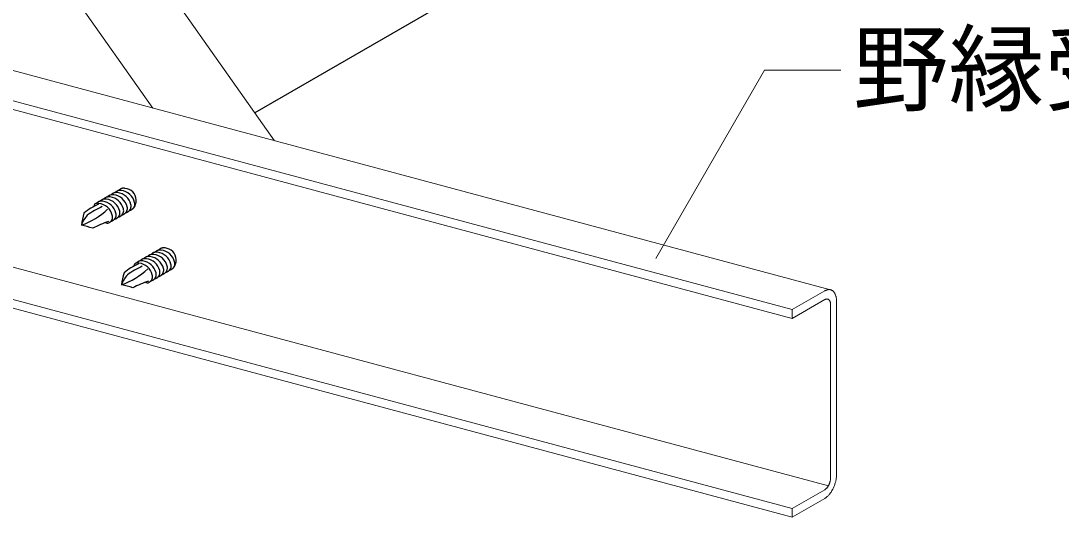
# Model space of a CAD drawing. Units: millimetres on the paper, with parts at other scales. Extents: x -195 to 195, y -135 to 133.
# Drawn here: x 132.02 to 170.13, y 38.63 to 56.8 of the extents above; entities that cross this region are included whole.
import ezdxf
from ezdxf.enums import TextEntityAlignment as Align

# ---------------------------------------------------------------- set-up
doc = ezdxf.new("R2010")
doc.units = ezdxf.units.MM
for name, color, linetype, lineweight in [('3-2_野縁受け', 3, 'Continuous', 18), ('3-3_野縁', 2, 'Continuous', 25), ('3-4_ブレース・補強材', 4, 'Continuous', 9), ('3-6_文字', 7, 'Continuous', 18), ('3-C_ビス・アンカーボルト', 2, 'Continuous', 25)]:
    doc.layers.add(name, color=color, linetype=linetype, lineweight=lineweight)
doc.styles.add('ＭＳ ゴシック', font='')
doc.styles.get('ＭＳ ゴシック').set_extended_font_data('MS Gothic')

msp = doc.modelspace()

# ---------------------------------------------------------------- linework, layer by layer
at = {"layer": '3-2_野縁受け'}
for p, q in [((101.811, 62.995), (161.681, 46.953)), ((160.278, 46.227), (100.407, 62.269)), ((160.278, 45.907), (100.407, 61.949)), ((161.601, 39.78), (126.252, 49.252)), ((160.278, 38.947), (124.71, 48.477)), ((160.278, 38.627), (124.44, 48.23)), ((160.278, 46.227), (161.468, 46.914)), ((160.278, 45.907), (161.467, 46.594)), ((161.899, 46.524), (161.899, 40.204)), ((160.278, 46.227), (160.278, 45.907)), ((161.683, 46.399), (161.683, 40.079)), ((161.683, 40.078), (161.683, 40.078)), ((161.899, 40.203), (161.899, 40.203)), ((160.278, 38.947), (161.467, 39.634)), ((160.278, 38.627), (161.467, 39.314)), ((160.278, 38.947), (160.278, 38.627))]:
    msp.add_line(p, q, dxfattribs=at)
for centre, radius, start, end in [((161.711, 46.491), 0.489, 120.07359, 120.07361), ((161.674, 46.556), 0.413, 114.2083, 120.0815), ((161.648, 46.614), 0.349, 107.6446, 114.2144), ((161.632, 46.664), 0.298, 100.3349, 107.6466), ((161.625, 46.702), 0.258, 92.2913, 100.3297), ((161.624, 46.73), 0.231, 83.6178, 92.2763), ((161.625, 46.745), 0.216, 74.5273, 83.5931), ((161.626, 46.749), 0.212, 65.3222, 74.4969), ((161.623, 46.742), 0.219, 56.3325, 65.293), ((161.612, 46.726), 0.239, 47.8397, 56.3108), ((161.591, 46.703), 0.27, 40.0241, 47.8281), ((161.57, 46.415), 0.207, 120.0813, 120.0815), ((161.57, 46.415), 0.207, 114.2083, 119.9187), ((161.589, 46.382), 0.244, 120.07359, 120.07361), ((161.557, 46.444), 0.175, 107.6446, 114.2144), ((161.549, 46.469), 0.149, 100.3349, 107.6466), ((161.546, 46.488), 0.129, 92.2913, 100.3297), ((161.545, 46.502), 0.116, 83.6178, 92.2763), ((161.546, 46.509), 0.108, 74.5273, 83.5931), ((161.546, 46.511), 0.106, 65.3222, 74.4969), ((161.545, 46.508), 0.11, 56.3325, 65.293), ((161.539, 46.5), 0.119, 47.8397, 56.3108), ((161.529, 46.488), 0.135, 40.0241, 47.8281), ((161.512, 46.474), 0.157, 32.958, 40.0216), ((161.489, 46.459), 0.185, 26.6301, 32.9617), ((161.459, 46.444), 0.218, 20.979, 26.637), ((161.422, 46.429), 0.258, 15.9216, 20.9871), ((161.379, 46.417), 0.302, 11.3701, 15.9296), ((161.558, 46.675), 0.313, 32.958, 40.0216), ((161.511, 46.644), 0.369, 26.6301, 32.9617), ((161.45, 46.614), 0.437, 20.979, 26.637), ((161.377, 46.585), 0.516, 15.9216, 20.9871), ((161.292, 46.561), 0.604, 11.3701, 15.9296), ((161.199, 46.542), 0.699, 7.2418, 11.3774), ((161.1, 46.53), 0.798, 3.4628, 7.2482), ((161.001, 46.524), 0.898, 0.0338, 3.4684), ((160.904, 46.524), 0.995, 359.9712, 359.9736), ((161.333, 46.408), 0.35, 7.2418, 11.3774), ((161.283, 46.402), 0.399, 3.4628, 7.2482), ((161.234, 46.399), 0.449, 359.9688, 3.4684), ((161.185, 46.399), 0.497, 359.9712, 359.9736), ((161.102, 40.085), 0.581, 350.6788, 353.6251), ((161.141, 40.081), 0.542, 353.6215, 356.7085), ((161.185, 40.079), 0.497, 356.7043, 359.9736), ((161.234, 40.079), 0.449, 359.9688, 0.0338), ((160.674, 40.228), 1.227, 347.8394, 350.6821), ((160.737, 40.217), 1.163, 350.6788, 353.6251), ((160.815, 40.209), 1.084, 353.6215, 356.7085), ((160.904, 40.204), 0.995, 356.7043, 359.9736), ((161.001, 40.204), 0.898, 359.9688, 0.0338), ((161.344, 39.845), 0.244, 300.0736, 305.3261), ((161.32, 39.88), 0.287, 305.318, 310.036), ((161.29, 39.915), 0.334, 310.0284, 314.296), ((161.255, 39.951), 0.383, 314.2893, 318.1833), ((161.218, 39.984), 0.433, 318.1774, 321.7653), ((161.18, 40.014), 0.482, 321.7602, 325.1003), ((161.142, 40.041), 0.528, 325.096, 328.2385), ((161.107, 40.063), 0.569, 328.2347, 331.2234), ((161.076, 40.079), 0.604, 331.22, 334.0933), ((161.053, 40.091), 0.63, 334.0902, 336.8823), ((161.037, 40.098), 0.647, 336.8795, 339.6222), ((161.03, 40.1), 0.654, 339.6194, 342.3426), ((161.034, 40.099), 0.651, 342.3399, 345.0729), ((161.047, 40.095), 0.637, 345.07, 347.8424), ((161.07, 40.091), 0.613, 347.8394, 350.6821), ((160.686, 40.205), 1.207, 331.22, 334.0933), ((160.639, 40.228), 1.26, 334.0902, 336.8823), ((160.607, 40.242), 1.294, 336.8795, 339.6222), ((160.594, 40.247), 1.308, 339.6194, 342.3426), ((160.601, 40.244), 1.301, 342.3399, 345.0729), ((160.628, 40.237), 1.274, 345.07, 347.8424), ((161.363, 39.812), 0.207, 300.0813, 300.0815), ((161.222, 39.736), 0.489, 300.0736, 305.3261), ((161.26, 39.671), 0.413, 300.0813, 300.0815), ((161.173, 39.806), 0.574, 305.318, 310.036), ((161.113, 39.877), 0.667, 310.0284, 314.296), ((161.044, 39.948), 0.765, 314.2893, 318.1833), ((160.97, 40.014), 0.865, 318.1774, 321.7653), ((160.893, 40.075), 0.963, 321.7602, 325.1003), ((160.817, 40.128), 1.056, 325.096, 328.2385), ((160.747, 40.172), 1.138, 328.2347, 331.2234)]:
    msp.add_arc(centre, radius, start, end, dxfattribs=at)
at = {"layer": '3-3_野縁'}
msp.add_line((169.413, 70.079), (140.586, 53.436), dxfattribs=at)
at = {"layer": '3-4_ブレース・補強材'}
for p, q in [((141.308, 52.412), (115.341, 89.24)), ((136.854, 53.605), (112.147, 88.647))]:
    msp.add_line(p, q, dxfattribs=at)
at = {"layer": '3-6_文字'}
for q in [(155.28, 48.097), (162.054, 54.999)]:
    msp.add_line((159.265, 54.999), q, dxfattribs=at)
at = {"layer": '3-C_ビス・アンカーボルト'}
for centre, radius, start, end in [((135.237, 50.109), 0.249, 124.9019, 131.4408), ((135.234, 50.113), 0.244, 118.264, 124.8951), ((135.233, 50.114), 0.243, 111.6086, 118.2567), ((135.235, 50.111), 0.247, 105.0134, 111.6015), ((135.237, 50.103), 0.254, 98.5503, 105.0072), ((135.389, 50.172), 0.272, 137.8307, 138.1482), ((135.379, 50.181), 0.259, 131.4464, 137.8265), ((135.238, 50.092), 0.266, 92.2788, 98.5454), ((135.373, 50.188), 0.249, 124.9019, 131.4408), ((135.239, 50.076), 0.281, 86.2426, 92.2755), ((135.37, 50.192), 0.244, 118.264, 124.8951), ((135.37, 50.193), 0.243, 111.6086, 118.2567), ((135.238, 50.057), 0.301, 80.4681, 86.2409), ((135.371, 50.19), 0.247, 105.0134, 111.6015), ((135.217, 49.785), 0.573, 13.5785, 82.9805), ((135.373, 50.182), 0.254, 98.5503, 105.0072), ((135.525, 50.251), 0.272, 137.8307, 138.1482), ((135.515, 50.26), 0.259, 131.4464, 137.8265), ((135.374, 50.171), 0.266, 92.2788, 98.5454), ((135.509, 50.267), 0.249, 124.9019, 131.4408), ((135.375, 50.155), 0.281, 86.2426, 92.2755), ((135.506, 50.271), 0.244, 118.264, 124.8951), ((135.506, 50.272), 0.243, 111.6086, 118.2567), ((135.374, 50.136), 0.301, 80.4681, 86.2409), ((135.507, 50.269), 0.247, 105.0134, 111.6015), ((135.353, 49.864), 0.573, 13.5785, 82.9805), ((135.509, 50.262), 0.254, 98.5503, 105.0072), ((135.661, 50.33), 0.272, 137.8307, 138.1482), ((135.651, 50.339), 0.259, 131.4464, 137.8265), ((135.51, 50.25), 0.266, 92.2788, 98.5454), ((135.645, 50.346), 0.249, 124.9019, 131.4408), ((135.511, 50.234), 0.281, 86.2426, 92.2755), ((135.642, 50.35), 0.244, 118.264, 124.8951), ((135.642, 50.351), 0.243, 111.6086, 118.2567), ((135.51, 50.215), 0.301, 80.4681, 86.2409), ((135.643, 50.348), 0.247, 105.0134, 111.6015), ((135.49, 49.943), 0.573, 13.5785, 82.9805), ((135.645, 50.341), 0.254, 98.5503, 105.0072), ((135.797, 50.409), 0.272, 137.8307, 138.1482), ((135.788, 50.418), 0.259, 131.4464, 137.8265), ((135.647, 50.329), 0.266, 92.2788, 98.5454), ((135.781, 50.425), 0.249, 124.9019, 131.4408), ((135.647, 50.314), 0.281, 86.2426, 92.2755), ((135.778, 50.429), 0.244, 118.264, 124.8951), ((135.778, 50.43), 0.243, 111.6086, 118.2567), ((135.646, 50.294), 0.301, 80.4681, 86.2409), ((135.779, 50.427), 0.247, 105.0134, 111.6015), ((135.626, 50.022), 0.573, 13.5785, 82.9805), ((135.781, 50.42), 0.254, 98.5503, 105.0072), ((135.783, 50.408), 0.266, 92.2788, 98.5454), ((135.783, 50.393), 0.281, 86.2426, 92.2755), ((135.782, 50.373), 0.301, 80.4681, 86.2409), ((135.762, 50.101), 0.573, 50.9029, 82.9805), ((135.768, 50.227), 0.474, 322.5944, 41.7679), ((135.71, 48.097), 2.164, 113.1522, 129.6284), ((136.814, 46.124), 4.279, 115.09, 123.508), ((134.844, 49.856), 0.272, 137.8307, 138.1482), ((134.785, 50.027), 0.0886, 105.2405, 190.6257), ((134.828, 49.867), 0.254, 98.5503, 105.0072), ((134.981, 49.935), 0.272, 137.8307, 138.1482), ((134.971, 49.944), 0.259, 131.4464, 137.8265), ((134.829, 49.855), 0.266, 92.2788, 98.5454), ((134.964, 49.951), 0.249, 124.9019, 131.4408), ((134.83, 49.84), 0.281, 86.2426, 92.2755), ((134.961, 49.955), 0.244, 118.264, 124.8951), ((134.961, 49.956), 0.243, 111.6086, 118.2567), ((134.829, 49.82), 0.301, 80.4681, 86.2409), ((134.962, 49.953), 0.247, 105.0134, 111.6015), ((134.808, 49.548), 0.573, 13.5785, 82.9805), ((134.964, 49.945), 0.254, 98.5503, 105.0072), ((135.117, 50.014), 0.272, 137.8307, 138.1482), ((135.107, 50.023), 0.259, 131.4464, 137.8265), ((134.966, 49.934), 0.266, 92.2788, 98.5454), ((135.101, 50.03), 0.249, 124.9019, 131.4408), ((134.966, 49.918), 0.281, 86.2426, 92.2755), ((135.098, 50.034), 0.244, 118.264, 124.8951), ((135.097, 50.035), 0.243, 111.6086, 118.2567), ((134.965, 49.899), 0.301, 80.4681, 86.2409), ((135.099, 50.031), 0.247, 105.0134, 111.6015), ((134.945, 49.627), 0.573, 13.5785, 82.9805), ((135.1, 50.024), 0.254, 98.5503, 105.0072), ((135.253, 50.093), 0.272, 137.8307, 138.1482), ((135.243, 50.102), 0.259, 131.4464, 137.8265), ((135.102, 50.013), 0.266, 92.2788, 98.5454), ((135.103, 49.997), 0.281, 86.2426, 92.2755), ((135.101, 49.978), 0.301, 80.4681, 86.2409), ((135.081, 49.705), 0.573, 13.5785, 82.9805), ((135.692, 49.934), 0.228, 338.5048, 16.3592), ((135.758, 50.058), 0.31, 329.9244, 335.5791), ((135.828, 50.013), 0.228, 338.5048, 16.3592), ((135.936, 50.107), 0.259, 311.4464, 317.8265), ((135.926, 50.116), 0.272, 317.8307, 323.9994), ((136.078, 50.185), 0.254, 281.6087, 285.0072), ((135.912, 50.127), 0.289, 324.002, 329.9234), ((135.894, 50.137), 0.31, 329.9244, 335.5791), ((135.964, 50.092), 0.228, 338.5048, 16.3592), ((133.301, 51.933), 2.773, 289.6917, 313.1042), ((136.447, 49.086), 2.224, 162.2398, 173.903), ((135.573, 48.789), 1.44, 141.1695, 158.2637), ((135.147, 49.618), 0.228, 338.5048, 16.3592), ((135.245, 49.721), 0.272, 317.8307, 323.9994), ((135.4, 49.782), 0.247, 285.0134, 291.6015), ((135.231, 49.731), 0.289, 324.002, 329.9234), ((135.213, 49.742), 0.31, 329.9244, 335.5791), ((135.401, 49.779), 0.243, 291.6086, 298.2567), ((135.283, 49.697), 0.228, 338.5048, 16.3592), ((135.4, 49.78), 0.244, 298.264, 304.8951), ((135.397, 49.784), 0.249, 304.9019, 311.4408), ((135.391, 49.791), 0.259, 311.4464, 317.8265), ((135.381, 49.8), 0.272, 317.8307, 323.9994), ((135.534, 49.868), 0.254, 281.6087, 285.0072), ((135.536, 49.861), 0.247, 285.0134, 291.6015), ((135.367, 49.81), 0.289, 324.002, 329.9234), ((135.349, 49.82), 0.31, 329.9244, 335.5791), ((135.537, 49.858), 0.243, 291.6086, 298.2567), ((135.42, 49.776), 0.228, 338.5048, 16.3592), ((135.537, 49.859), 0.244, 298.264, 304.8951), ((135.534, 49.863), 0.249, 304.9019, 311.4408), ((135.527, 49.87), 0.259, 311.4464, 317.8265), ((135.517, 49.879), 0.272, 317.8307, 323.9994), ((135.67, 49.948), 0.254, 281.6087, 285.0072), ((135.672, 49.94), 0.247, 285.0134, 291.6015), ((135.503, 49.889), 0.289, 324.002, 329.9234), ((135.486, 49.9), 0.31, 329.9244, 335.5791), ((135.673, 49.937), 0.243, 291.6086, 298.2567), ((135.556, 49.855), 0.228, 338.5048, 16.3592), ((135.673, 49.938), 0.244, 298.264, 304.8951), ((135.67, 49.942), 0.249, 304.9019, 311.4408), ((135.663, 49.949), 0.259, 311.4464, 317.8265), ((135.654, 49.958), 0.272, 317.8307, 323.9994), ((135.806, 50.027), 0.254, 281.6087, 285.0072), ((135.808, 50.019), 0.247, 285.0134, 291.6015), ((135.64, 49.968), 0.289, 324.002, 329.9234), ((135.622, 49.979), 0.31, 329.9244, 335.5791), ((135.809, 50.016), 0.243, 291.6086, 298.2567), ((135.809, 50.017), 0.244, 298.264, 304.8951), ((135.806, 50.021), 0.249, 304.9019, 311.4408), ((135.8, 50.028), 0.259, 311.4464, 317.8265), ((135.79, 50.037), 0.272, 317.8307, 323.9994), ((135.942, 50.106), 0.254, 281.6087, 285.0072), ((135.944, 50.099), 0.247, 285.0134, 291.6015), ((135.776, 50.047), 0.289, 324.002, 329.9234), ((135.945, 50.095), 0.243, 291.6086, 298.2567), ((135.945, 50.096), 0.244, 298.264, 304.8951), ((135.942, 50.1), 0.249, 304.9019, 311.4408), ((133.391, 45.424), 3.988, 71.5652, 77.773), ((137.054, 44.499), 5.286, 110.2297, 117.0291), ((135.191, 49.528), 0.132, 231.6711, 293.2197), ((135.128, 49.622), 0.244, 298.264, 304.8951), ((135.125, 49.626), 0.249, 304.9019, 311.4408), ((135.118, 49.633), 0.259, 311.4464, 317.8265), ((135.109, 49.642), 0.272, 317.8307, 323.9994), ((135.261, 49.711), 0.254, 281.6087, 285.0072), ((135.263, 49.703), 0.247, 285.0134, 291.6015), ((135.095, 49.653), 0.289, 324.002, 329.9234), ((135.077, 49.663), 0.31, 329.9244, 335.5791), ((135.265, 49.7), 0.243, 291.6086, 298.2567), ((135.264, 49.701), 0.244, 298.264, 304.8951), ((135.261, 49.705), 0.249, 304.9019, 311.4408), ((135.255, 49.712), 0.259, 311.4464, 317.8265), ((135.398, 49.789), 0.254, 281.6087, 285.0072), ((137.112, 48.157), 0.254, 98.5503, 105.0072), ((137.264, 48.226), 0.272, 137.8307, 138.1482), ((137.254, 48.235), 0.259, 131.4464, 137.8265), ((137.113, 48.146), 0.266, 92.2788, 98.5454), ((137.248, 48.242), 0.249, 124.9019, 131.4408), ((137.114, 48.13), 0.281, 86.2426, 92.2755), ((137.245, 48.246), 0.244, 118.264, 124.8951), ((137.244, 48.247), 0.243, 111.6086, 118.2567), ((137.113, 48.111), 0.301, 80.4681, 86.2409), ((137.246, 48.244), 0.247, 105.0134, 111.6015), ((137.092, 47.838), 0.573, 13.5785, 82.9805), ((137.248, 48.236), 0.254, 98.5503, 105.0072), ((137.249, 48.225), 0.266, 92.2788, 98.5454), ((137.25, 48.209), 0.281, 86.2426, 92.2755), ((137.249, 48.19), 0.301, 80.4681, 86.2409), ((137.228, 47.917), 0.573, 50.9029, 82.9805), ((136.574, 47.839), 0.259, 131.4464, 137.8265), ((136.567, 47.846), 0.249, 124.9019, 131.4408), ((136.564, 47.85), 0.244, 118.264, 124.8951), ((136.564, 47.851), 0.243, 111.6086, 118.2567), ((136.565, 47.848), 0.247, 105.0134, 111.6015), ((136.567, 47.841), 0.254, 98.5503, 105.0072), ((136.72, 47.909), 0.272, 137.8307, 138.1482), ((136.71, 47.918), 0.259, 131.4464, 137.8265), ((136.569, 47.829), 0.266, 92.2788, 98.5454), ((136.704, 47.925), 0.249, 124.9019, 131.4408), ((136.569, 47.814), 0.281, 86.2426, 92.2755), ((136.701, 47.929), 0.244, 118.264, 124.8951), ((136.7, 47.93), 0.243, 111.6086, 118.2567), ((136.568, 47.794), 0.301, 80.4681, 86.2409), ((136.701, 47.927), 0.247, 105.0134, 111.6015), ((136.548, 47.522), 0.573, 13.5785, 82.9805), ((136.703, 47.92), 0.254, 98.5503, 105.0072), ((136.856, 47.988), 0.272, 137.8307, 138.1482), ((136.846, 47.997), 0.259, 131.4464, 137.8265), ((136.705, 47.908), 0.266, 92.2788, 98.5454), ((136.84, 48.004), 0.249, 124.9019, 131.4408), ((136.706, 47.893), 0.281, 86.2426, 92.2755), ((136.837, 48.008), 0.244, 118.264, 124.8951), ((136.836, 48.009), 0.243, 111.6086, 118.2567), ((136.704, 47.873), 0.301, 80.4681, 86.2409), ((136.837, 48.006), 0.247, 105.0134, 111.6015), ((136.684, 47.601), 0.573, 13.5785, 82.9805), ((136.839, 47.999), 0.254, 98.5503, 105.0072), ((136.992, 48.067), 0.272, 137.8307, 138.1482), ((136.982, 48.076), 0.259, 131.4464, 137.8265), ((136.841, 47.987), 0.266, 92.2788, 98.5454), ((136.976, 48.083), 0.249, 124.9019, 131.4408), ((136.842, 47.972), 0.281, 86.2426, 92.2755), ((136.973, 48.088), 0.244, 118.264, 124.8951), ((136.972, 48.088), 0.243, 111.6086, 118.2567), ((136.84, 47.953), 0.301, 80.4681, 86.2409), ((136.973, 48.085), 0.247, 105.0134, 111.6015), ((136.82, 47.68), 0.573, 13.5785, 82.9805), ((136.975, 48.078), 0.254, 98.5503, 105.0072), ((137.128, 48.147), 0.272, 137.8307, 138.1482), ((137.118, 48.155), 0.259, 131.4464, 137.8265), ((136.977, 48.066), 0.266, 92.2788, 98.5454), ((137.112, 48.162), 0.249, 124.9019, 131.4408), ((136.978, 48.051), 0.281, 86.2426, 92.2755), ((137.109, 48.167), 0.244, 118.264, 124.8951), ((137.108, 48.168), 0.243, 111.6086, 118.2567), ((136.976, 48.032), 0.301, 80.4681, 86.2409), ((137.11, 48.164), 0.247, 105.0134, 111.6015), ((136.956, 47.759), 0.573, 13.5785, 82.9805), ((137.234, 48.044), 0.474, 322.5944, 41.7679), ((134.768, 49.749), 2.773, 289.6917, 313.1042), ((137.176, 45.914), 2.164, 113.1522, 129.6284), ((138.28, 43.94), 4.279, 115.09, 123.508), ((136.311, 47.673), 0.272, 137.8307, 138.1482), ((136.252, 47.843), 0.0886, 105.2405, 190.6257), ((136.294, 47.683), 0.254, 98.5503, 105.0072), ((136.447, 47.751), 0.272, 137.8307, 138.1482), ((136.437, 47.76), 0.259, 131.4464, 137.8265), ((136.296, 47.672), 0.266, 92.2788, 98.5454), ((136.431, 47.767), 0.249, 124.9019, 131.4408), ((136.297, 47.656), 0.281, 86.2426, 92.2755), ((136.428, 47.771), 0.244, 118.264, 124.8951), ((136.428, 47.772), 0.243, 111.6086, 118.2567), ((136.295, 47.637), 0.301, 80.4681, 86.2409), ((136.429, 47.769), 0.247, 105.0134, 111.6015), ((136.275, 47.364), 0.573, 13.5785, 82.9805), ((136.431, 47.762), 0.254, 98.5503, 105.0072), ((136.584, 47.83), 0.272, 137.8307, 138.1482), ((136.432, 47.75), 0.266, 92.2788, 98.5454), ((136.433, 47.735), 0.281, 86.2426, 92.2755), ((136.432, 47.716), 0.301, 80.4681, 86.2409), ((136.411, 47.443), 0.573, 13.5785, 82.9805), ((136.886, 47.592), 0.228, 338.5048, 16.3592), ((137.023, 47.671), 0.228, 338.5048, 16.3592), ((137.088, 47.795), 0.31, 329.9244, 335.5791), ((137.159, 47.751), 0.228, 338.5048, 16.3592), ((137.272, 47.838), 0.249, 304.9019, 311.4408), ((137.266, 47.845), 0.259, 311.4464, 317.8265), ((137.256, 47.854), 0.272, 317.8307, 323.9994), ((137.409, 47.922), 0.254, 281.6087, 285.0072), ((137.411, 47.915), 0.247, 285.0134, 291.6015), ((137.242, 47.864), 0.289, 324.002, 329.9234), ((137.224, 47.874), 0.31, 329.9244, 335.5791), ((137.412, 47.912), 0.243, 291.6086, 298.2567), ((137.295, 47.83), 0.228, 338.5048, 16.3592), ((137.412, 47.913), 0.244, 298.264, 304.8951), ((137.409, 47.917), 0.249, 304.9019, 311.4408), ((137.402, 47.924), 0.259, 311.4464, 317.8265), ((137.392, 47.933), 0.272, 317.8307, 323.9994), ((137.545, 48.001), 0.254, 281.6087, 285.0072), ((137.378, 47.943), 0.289, 324.002, 329.9234), ((137.361, 47.953), 0.31, 329.9244, 335.5791), ((137.431, 47.909), 0.228, 338.5048, 16.3592), ((137.914, 46.902), 2.224, 162.2398, 173.903), ((137.04, 46.605), 1.44, 141.1695, 158.2637), ((138.521, 42.316), 5.286, 110.2297, 117.0291), ((136.585, 47.45), 0.259, 311.4464, 317.8265), ((136.575, 47.459), 0.272, 317.8307, 323.9994), ((136.728, 47.527), 0.254, 281.6087, 285.0072), ((136.73, 47.52), 0.247, 285.0134, 291.6015), ((136.561, 47.469), 0.289, 324.002, 329.9234), ((136.543, 47.479), 0.31, 329.9244, 335.5791), ((136.731, 47.517), 0.243, 291.6086, 298.2567), ((136.614, 47.435), 0.228, 338.5048, 16.3592), ((136.731, 47.518), 0.244, 298.264, 304.8951), ((136.728, 47.522), 0.249, 304.9019, 311.4408), ((136.722, 47.529), 0.259, 311.4464, 317.8265), ((136.712, 47.538), 0.272, 317.8307, 323.9994), ((136.864, 47.606), 0.254, 281.6087, 285.0072), ((136.866, 47.599), 0.247, 285.0134, 291.6015), ((136.698, 47.548), 0.289, 324.002, 329.9234), ((136.68, 47.558), 0.31, 329.9244, 335.5791), ((136.868, 47.595), 0.243, 291.6086, 298.2567), ((136.75, 47.514), 0.228, 338.5048, 16.3592), ((136.867, 47.596), 0.244, 298.264, 304.8951), ((136.864, 47.601), 0.249, 304.9019, 311.4408), ((136.858, 47.608), 0.259, 311.4464, 317.8265), ((136.848, 47.616), 0.272, 317.8307, 323.9994), ((137.001, 47.685), 0.254, 281.6087, 285.0072), ((137.003, 47.678), 0.247, 285.0134, 291.6015), ((136.834, 47.627), 0.289, 324.002, 329.9234), ((136.816, 47.637), 0.31, 329.9244, 335.5791), ((137.004, 47.675), 0.243, 291.6086, 298.2567), ((137.003, 47.675), 0.244, 298.264, 304.8951), ((137, 47.68), 0.249, 304.9019, 311.4408), ((136.994, 47.687), 0.259, 311.4464, 317.8265), ((136.984, 47.696), 0.272, 317.8307, 323.9994), ((137.137, 47.764), 0.254, 281.6087, 285.0072), ((137.139, 47.757), 0.247, 285.0134, 291.6015), ((136.97, 47.706), 0.289, 324.002, 329.9234), ((136.952, 47.716), 0.31, 329.9244, 335.5791), ((137.14, 47.754), 0.243, 291.6086, 298.2567), ((137.139, 47.755), 0.244, 298.264, 304.8951), ((137.136, 47.759), 0.249, 304.9019, 311.4408), ((137.13, 47.766), 0.259, 311.4464, 317.8265), ((137.12, 47.775), 0.272, 317.8307, 323.9994), ((137.273, 47.843), 0.254, 281.6087, 285.0072), ((137.275, 47.836), 0.247, 285.0134, 291.6015), ((137.106, 47.785), 0.289, 324.002, 329.9234), ((137.276, 47.833), 0.243, 291.6086, 298.2567), ((137.275, 47.834), 0.244, 298.264, 304.8951), ((134.858, 43.241), 3.988, 71.5652, 77.773), ((136.658, 47.345), 0.132, 231.6711, 293.2197), ((136.594, 47.439), 0.244, 298.264, 304.8951), ((136.591, 47.443), 0.249, 304.9019, 311.4408)]:
    msp.add_arc(centre, radius, start, end, dxfattribs=at)

# ---------------------------------------------------------------- texts
at = {"layer": '3-6_文字', "style": 'ＭＳ ゴシック'}
msp.add_text('野縁受け', height=2.566, dxfattribs=at).set_placement((162.502, 52.999), align=Align.BOTTOM_LEFT)

doc.saveas('drawing.dxf')
